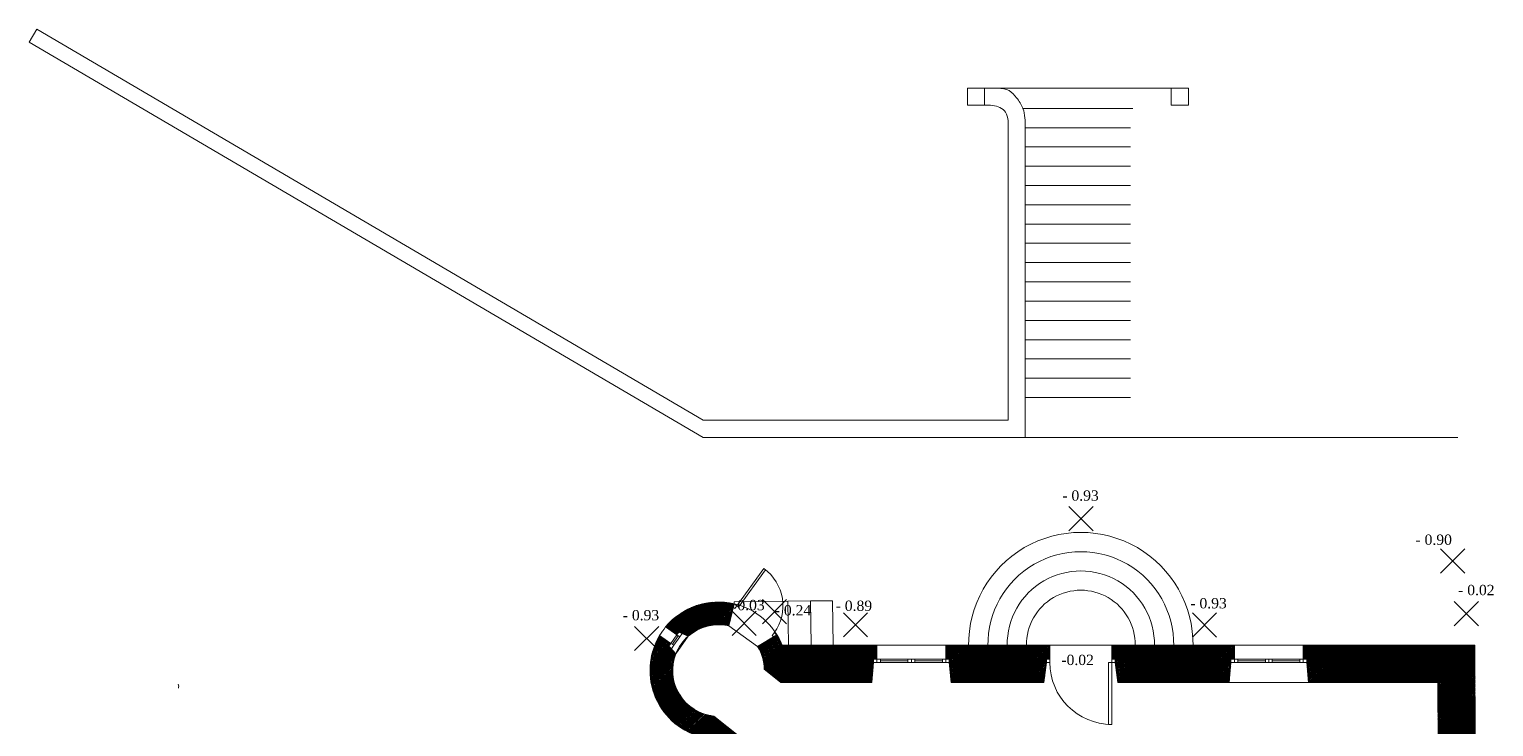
# Model space of a CAD drawing. Header units: millimetres. Extents: x -17502 to -16646, y 1856 to 2034.
# Drawn here: x -17439.43 to -17418.16, y 2020.37 to 2030.5 of the extents above; entities that cross this region are included whole.
import ezdxf
from ezdxf.enums import TextEntityAlignment as Align

# ---------------------------------------------------------------- set-up
doc = ezdxf.new("R2010")
doc.units = ezdxf.units.MM
doc.layers.get('0').update_dxf_attribs({"lineweight": 9})
doc.layers.add('CALQUE_DE_PORTE', color=7, linetype='Continuous')
doc.layers.add('cartouche', color=7, linetype='Continuous')
doc.styles.get("Standard").update_dxf_attribs({"font": 'times.ttf'})

msp = doc.modelspace()

# ---------------------------------------------------------------- hatches: boundary and pattern name
at = {"lineweight": 9}
h = msp.add_hatch(dxfattribs=at)
h.set_pattern_fill('ANSI31', color=256, scale=0.0045, angle=358, style=0)
h.set_pattern_definition([(43.00000000000001, (2697.647914, 3561.128666), (-0.009744051569392946, 0.0104492160118839), [])])
edge = h.paths.add_edge_path()
edge.add_line((-17427.11518912198, 2021.551852455807), (-17428.49184985288, 2021.551852455807))
edge.add_arc((-17429.41695567359, 2021.185513513641), 0.9950000000245928, 21.60340710408583, 31.40458166815075)
edge.add_line((-17428.56771408732, 2021.703986008762), (-17428.84937210085, 2021.532030306859))
edge.add_arc((-17429.41695567357, 2021.185513513647), 0.6649999999994256, 1.8064176090329056, 31.404581668121693, ccw=False)
edge.add_line((-17428.75228615474, 2021.20647611714), (-17428.51018912198, 2021.011852455807))
edge.add_line((-17428.51018912198, 2021.011852455807), (-17427.19018912198, 2021.01185245581))
edge.add_line((-17427.19018912198, 2021.01185245581), (-17427.16518912198, 2021.3018524558))
edge.add_line((-17427.16518912198, 2021.3018524558), (-17427.16518912198, 2021.351852455799))
edge.add_line((-17427.16518912198, 2021.351852455799), (-17427.11518912198, 2021.351852455803))
edge.add_line((-17427.11518912198, 2021.351852455803), (-17427.11518912198, 2021.551852455807))
edge = h.paths.add_edge_path()
edge.add_arc((-17429.41695567356, 2021.185513513638), 0.9950000000001757, 76.75938742456812, 140.5539490024946)
edge.add_line((-17430.18531772242, 2021.817688142892), (-17430.02173430496, 2021.702620921104))
edge.add_line((-17430.02173430496, 2021.702620921104), (-17429.99296749951, 2021.743516775471))
edge.add_line((-17429.99296749951, 2021.743516775471), (-17429.85544977374, 2021.685461435037))
edge.add_arc((-17429.41695567356, 2021.185513513648), 0.6649999999958243, 76.75938742415087, 131.2533386746068, ccw=False)
edge.add_line((-17429.26464346976, 2021.832835684262), (-17429.18905997014, 2022.154063227573))
edge = h.paths.add_edge_path()
edge.add_line((-17429.13047395026, 2020.240265304662), (-17429.48319536873, 2020.523820758072))
edge.add_arc((-17429.41695567357, 2021.185513513647), 0.6649999999969108, 158.5003143067651, 264.2833696857845, ccw=False)
edge.add_line((-17430.03568469325, 2021.429233435266), (-17430.13680152674, 2021.539037503638))
edge.add_line((-17430.13680152674, 2021.539037503638), (-17430.1080347213, 2021.579933358004))
edge.add_line((-17430.1080347213, 2021.579933358004), (-17430.27161813876, 2021.695000579794))
edge.add_arc((-17429.41695567356, 2021.185513513639), 0.9949999999978777, 149.1997039820875, 257.6506011935051)
edge.add_line((-17429.62975899828, 2020.213536278829), (-17429.58688545794, 2018.917577863057))
edge.add_line((-17429.58688545794, 2018.917577863057), (-17429.38699481334, 2018.924190744698))
edge.add_line((-17429.38699481334, 2018.924190744698), (-17429.38864803374, 2018.974163405848))
edge.add_line((-17429.38864803374, 2018.974163405848), (-17429.33867537258, 2018.975816626257))
edge.add_line((-17429.33867537258, 2018.975816626257), (-17429.06620472281, 2019.039747765996))
edge.add_line((-17429.06620472281, 2019.039747765995), (-17429.13047395026, 2020.240265304662))
h.paths.add_polyline_path([(-17429.30230452357, 2017.876418080987), (-17429.35227718472, 2017.874764860577), (-17429.35393040514, 2017.924737521726), (-17429.55382104974, 2017.918124640085), (-17429.49142775126, 2016.032133429183), (-17429.29153710666, 2016.038746310823), (-17429.29319032707, 2016.088718971973), (-17429.24321766591, 2016.090372192383), (-17428.96631273187, 2016.155343770229), (-17428.99285735648, 2017.753582681847), (-17428.99865347147, 2017.826066556407)])
h.paths.add_polyline_path([(-17429.20684681689, 2014.990973647113), (-17429.25681947805, 2014.989320426702), (-17429.25850112367, 2015.039292147475), (-17429.45836334306, 2015.032680206212), (-17429.38812476454, 2012.909546071906), (-17429.18049056075, 2012.913872034008), (-17429.18153206148, 2012.963861185594), (-17429.1315429099, 2012.964902686325), (-17428.67473772014, 2013.0394341161), (-17428.68098672456, 2013.339369025619), (-17428.40104747569, 2013.345201429746), (-17428.4045885782, 2013.515164545121), (-17428.83449528183, 2013.50620763879), (-17428.8449102892, 2014.006099154641), (-17428.41500358557, 2014.015056060994), (-17428.41854468807, 2014.18501917638), (-17428.69848393695, 2014.179186772263), (-17428.70181673931, 2014.339152057323), (-17428.71369339767, 2014.909198773162)])
h.paths.add_polyline_path([(-17429.11633699916, 2012.235061073216), (-17429.16632615074, 2012.234019572474), (-17429.16736765148, 2012.284008724061), (-17429.36729262715, 2012.27984338012), (-17429.23700045597, 2008.341441409566), (-17423.21486375999, 2008.435806452677), (-17423.1976099814, 2009.745692824518), (-17423.40759176618, 2009.748458697408), (-17423.40825030735, 2009.698463034364), (-17423.4582459704, 2009.699121575521), (-17423.45969476096, 2009.589131116807), (-17423.80966440232, 2009.593740904953), (-17423.8175673877, 2008.993755643451), (-17424.95501016416, 2008.975932262469), (-17425.11499052463, 2008.973425419076), (-17426.5348162238, 2008.951177183927), (-17426.69479658427, 2008.94867034053), (-17428.58229629771, 2008.919093796385), (-17428.6480752416, 2011.759708971613), (-17428.64932498281, 2011.819693089698), (-17428.65682390745, 2012.179620708872)])
h.paths.add_polyline_path([(-17423.72474237475, 2013.003904440566), (-17423.74056035229, 2011.803022378647), (-17423.37059244574, 2011.798149174012), (-17423.3712509869, 2011.748153510968), (-17423.17126833471, 2011.745519346298), (-17423.15327717133, 2013.111387096268), (-17423.35325982352, 2013.114021260934), (-17423.35391836469, 2013.064025597893), (-17423.40391402773, 2013.064684139061)])
h.paths.add_polyline_path([(-17423.43336380743, 2010.828891852032), (-17423.79372770607, 2010.803635950665), (-17423.79767895307, 2010.503661972404), (-17423.44770931174, 2010.499052184229), (-17423.44915810231, 2010.389061725515), (-17423.39916243926, 2010.388403184347), (-17423.39982098043, 2010.338407521306), (-17423.18983919563, 2010.335641648397), (-17423.18272695102, 2010.875594809243), (-17423.38270960321, 2010.87822897392), (-17423.38336814438, 2010.828233310868)])
edge = h.paths.add_edge_path()
edge.add_line((-17423.6764372417, 2016.671172753787), (-17423.70696176324, 2014.353787342813))
edge.add_line((-17423.70696176324, 2014.353787342813), (-17423.38784562329, 2014.284578317404))
edge.add_line((-17423.38784562329, 2014.284578317404), (-17423.33784996024, 2014.283919776247))
edge.add_line((-17423.33784996024, 2014.283919776247), (-17423.33850850141, 2014.233924113202))
edge.add_line((-17423.33850850141, 2014.233924113202), (-17423.13852584918, 2014.23128994854))
edge.add_line((-17423.13852584918, 2014.23128994854), (-17423.11043299823, 2016.364065817891))
edge.add_arc((-17423.04524890667, 2017.614092337215), 1.251724915787813, 267.0149484309076, 361.171484321686)
edge.add_line((-17421.79378562325, 2017.639683645316), (-17418.41595834088, 2017.655540590763))
edge.add_line((-17418.41595834088, 2017.655540590763), (-17418.42156139586, 2019.069008982168))
edge.add_line((-17418.42156139586, 2019.069008982168), (-17418.62155982451, 2019.06821617902))
edge.add_line((-17418.62155982451, 2019.06821617902), (-17418.62136162372, 2019.018216571853))
edge.add_line((-17418.62136162372, 2019.018216571853), (-17418.67136123088, 2019.018018371075))
edge.add_line((-17418.67136123088, 2019.018018371075), (-17418.96125985204, 2018.99186900298))
edge.add_line((-17418.96125985204, 2018.99186900298), (-17418.9577715155, 2018.111875240359))
edge.add_line((-17418.9577715155, 2018.111875240359), (-17423.65773467255, 2018.091049584345))
edge.add_line((-17423.65773467255, 2018.091049584345), (-17423.66669083242, 2017.411108566898))
edge.add_line((-17423.66669083242, 2017.411108566898), (-17423.09674027368, 2017.403601197572))
edge.add_line((-17423.09674027368, 2017.403601197572), (-17423.09371098431, 2017.633581247591))
edge.add_line((-17423.09371098431, 2017.633581247591), (-17422.09372200293, 2017.638275617489))
edge.add_arc((-17423.04635934226, 2017.614695676742), 0.9529291232337874, -93.61761732497752, 1.417911325996215, ccw=False)
edge.add_line((-17423.10648668293, 2016.663665384475), (-17423.6764372417, 2016.671172753787))
h.paths.add_polyline_path([(-17420.92426716116, 2021.551852455805), (-17418.4314035038, 2021.551852455805), (-17418.42552541157, 2020.069001125418), (-17418.62552384024, 2020.068208322262), (-17418.62572204103, 2020.118207929429), (-17418.67572164817, 2020.118009728644), (-17418.96581847014, 2020.141859967606), (-17418.96926716115, 2021.011852455804), (-17419.12162095886, 2021.011852455808), (-17420.11162095885, 2021.011852455804), (-17420.84926716115, 2021.011852455804), (-17420.87426716117, 2021.301852455918), (-17420.87426716115, 2021.351852455801), (-17420.92426716115, 2021.351852455935)])
h.paths.add_polyline_path([(-17423.70471905553, 2021.551852455805), (-17423.70471905553, 2021.351852455804), (-17423.65471905554, 2021.351852455801), (-17423.65471905554, 2021.301852455794), (-17423.61926195681, 2021.011852455804), (-17423.55925675201, 2021.011852455808), (-17421.99926716115, 2021.011852455808), (-17421.97426716115, 2021.301852455794), (-17421.97426716115, 2021.351852455797), (-17421.92426716115, 2021.351852455801), (-17421.92426716115, 2021.551852455809)])
h.paths.add_polyline_path([(-17426.11518912199, 2021.551852455809), (-17426.11518912198, 2021.351852455808), (-17426.06518912198, 2021.351852455804), (-17426.06518912198, 2021.301852455802), (-17426.04018912198, 2021.011852455808), (-17424.69017615426, 2021.011852455808), (-17424.65471905553, 2021.301852455798), (-17424.65471905553, 2021.351852455801), (-17424.60471905553, 2021.351852455804), (-17424.60471905553, 2021.551852455805)])

# ---------------------------------------------------------------- linework, layer by layer
for p, q in [((-17439.31807103803, 2030.501733982352), (-17439.42720163822, 2030.315778981711)), ((-17429.63973727091, 2024.821852455798), (-17439.31807103803, 2030.501733982352)), ((-17439.42720163822, 2030.315778981711), (-17429.63973727091, 2024.571852455798)), ((-17424.1964035038, 2029.647400302887), (-17425.5514035038, 2029.647400302887)), ((-17425.5514035038, 2029.647400302887), (-17422.5914035038, 2029.647400302887)), ((-17425.36033544068, 2029.647400302887), (-17425.5514035038, 2029.647400302887)), ((-17425.5514035038, 2029.647400302887), (-17425.5514035038, 2029.397400302887)), ((-17424.9614035038, 2029.647400302887), (-17423.4314035038, 2029.647400302887)), ((-17423.39739223459, 2029.351852455659), (-17424.99541477302, 2029.351852455659)), ((-17423.4314035038, 2029.351852455666), (-17424.9614035038, 2029.351852455659)), ((-17425.2114035038, 2029.173583058217), (-17425.2114035038, 2024.821852455798)), ((-17423.4314035038, 2029.071852455675), (-17424.9614035038, 2029.071852455671)), ((-17424.9614035038, 2029.071852455678), (-17423.4314035038, 2029.071852455675)), ((-17424.9614035038, 2024.571852455798), (-17424.9614035038, 2029.071852455649)), ((-17423.4314035038, 2028.791852455683), (-17424.9614035038, 2028.791852455679)), ((-17424.9614035038, 2028.791852455687), (-17423.4314035038, 2028.791852455683)), ((-17423.4314035038, 2028.511852455691), (-17424.9614035038, 2028.511852455688)), ((-17424.9614035038, 2028.511852455695), (-17423.4314035038, 2028.511852455691)), ((-17423.4314035038, 2028.2318524557), (-17424.9614035038, 2028.231852455696)), ((-17424.9614035038, 2028.231852455704), (-17423.4314035038, 2028.2318524557)), ((-17423.4314035038, 2027.951852455708), (-17424.9614035038, 2027.951852455705)), ((-17424.9614035038, 2027.951852455712), (-17423.4314035038, 2027.951852455708)), ((-17424.9614035038, 2027.67185245572), (-17423.4314035038, 2027.671852455717)), ((-17423.4314035038, 2027.391852455725), (-17424.9614035038, 2027.391852455722)), ((-17423.4314035038, 2027.111852455734), (-17424.9614035038, 2027.11185245573)), ((-17424.9614035038, 2027.111852455737), (-17423.4314035038, 2027.111852455734)), ((-17423.4314035038, 2026.831852455742), (-17424.9614035038, 2026.831852455738)), ((-17424.9614035038, 2026.831852455746), (-17423.4314035038, 2026.831852455742)), ((-17423.4314035038, 2026.551852455751), (-17424.9614035038, 2026.551852455747)), ((-17424.9614035038, 2026.551852455754), (-17423.4314035038, 2026.551852455751)), ((-17423.4314035038, 2026.271852455759), (-17424.9614035038, 2026.271852455755)), ((-17424.9614035038, 2026.271852455763), (-17423.4314035038, 2026.271852455759)), ((-17423.4314035038, 2025.991852455767), (-17424.9614035038, 2025.991852455767)), ((-17424.9614035038, 2025.991852455775), (-17423.4314035038, 2025.991852455767)), ((-17423.4314035038, 2025.71185245578), (-17424.9614035038, 2025.711852455776)), ((-17424.9614035038, 2025.711852455783), (-17423.4314035038, 2025.71185245578)), ((-17424.9614035038, 2025.431852455792), (-17423.4314035038, 2025.431852455788)), ((-17423.4314035038, 2025.431852455788), (-17424.9614035038, 2025.431852455792)), ((-17424.9614035038, 2025.151852455793), (-17423.4314035038, 2025.151852455796)), ((-17425.2114035038, 2024.821852455798), (-17429.63973727091, 2024.821852455798)), ((-17418.6814035038, 2024.571852455798), (-17429.63973727092, 2024.571852455802)), ((-17429.63973727091, 2024.571852455798), (-17425.2114035038, 2024.571852455798)), ((-17425.2114035038, 2024.571852455798), (-17424.9614035038, 2024.571852455798))]:
    msp.add_line(p, q, dxfattribs=at)
for points in [[(-17425.5514035038, 2029.647400302887), (-17425.8014035038, 2029.647400302887), (-17425.8014035038, 2029.397400302887), (-17425.5514035038, 2029.397400302887), (-17425.5514035038, 2029.647400302887)], [(-17422.8414035038, 2029.647400302887), (-17422.5914035038, 2029.647400302887), (-17422.5914035038, 2029.397400302887), (-17422.8414035038, 2029.397400302887), (-17422.8414035038, 2029.647400302887)], [(-17425.2114035038, 2029.188115316398), (-17425.2114035038, 2024.821852455798), (-17429.63973727091, 2024.821852455798)], [(-17430.03568469326, 2021.429233435278), (-17429.8554497738, 2021.685461434993)], [(-17428.84937210085, 2021.532030306861), (-17429.26464346977, 2021.832835684267)], [(-17427.11518912199, 2021.551852455809), (-17426.11518912199, 2021.55185245582)], [(-17424.60471905553, 2021.551852455805), (-17423.70471905553, 2021.551852455805)], [(-17421.92426716115, 2021.551852455809), (-17420.92426716116, 2021.551852455809)], [(-17420.92426716116, 2021.351852455804), (-17421.92426716115, 2021.351852455801)], [(-17421.99926716115, 2021.011852455808), (-17420.84926716115, 2021.011852455804)]]:
    msp.add_lwpolyline(points, dxfattribs=at)
at = {"color": 1, "lineweight": 9}
for points in [[(-17423.97522743562, 2023.214281803199), (-17424.32720955846, 2023.566263926039)], [(-17423.97522743562, 2023.566263926039), (-17424.32720955846, 2023.214281803199)], [(-17418.57776057856, 2022.60044943197), (-17418.9297427014, 2022.95243155481)], [(-17418.57776057856, 2022.95243155481), (-17418.9297427014, 2022.60044943197)], [(-17428.42751285935, 2021.864940859762), (-17428.77949498219, 2022.216922982602)], [(-17428.42751285935, 2022.216922982602), (-17428.77949498219, 2021.864940859762)], [(-17418.37967998711, 2021.836236008711), (-17418.73166210995, 2022.188218131551)], [(-17418.37967998711, 2022.188218131551), (-17418.73166210995, 2021.836236008711)], [(-17428.86820778633, 2021.694841193441), (-17429.22018990917, 2022.046823316281)], [(-17428.86820778633, 2022.046823316281), (-17429.22018990917, 2021.694841193441)], [(-17427.25083619776, 2021.673419027151), (-17427.6028183206, 2022.025401149991)], [(-17427.25083619776, 2022.025401149991), (-17427.6028183206, 2021.673419027151)], [(-17422.18241467504, 2021.66984156797), (-17422.53439679788, 2022.02182369081)], [(-17422.18241467504, 2022.02182369081), (-17422.53439679788, 2021.66984156797)], [(-17430.28400593012, 2021.474899397328), (-17430.63598805296, 2021.826881520169)], [(-17430.28400593012, 2021.826881520169), (-17430.63598805296, 2021.474899397328)]]:
    msp.add_lwpolyline(points, dxfattribs=at)
at = {"lineweight": 9}
for points in [[(-17429.18905997014, 2022.154063227573, 0.2857755364208138), (-17430.18531772242, 2021.817688142892), (-17430.02173430496, 2021.702620921104), (-17429.99296749951, 2021.743516775471), (-17429.85544977374, 2021.685461435037, -0.2423594366099852), (-17429.26464346976, 2021.832835684262)], [(-17429.18938103632, 2022.183091457921), (-17429.18905997014, 2022.154063227574, -0.2454199080931272), (-17428.49184985289, 2021.551852455809), (-17428.40235152069, 2021.551852455805), (-17428.40942874229, 2022.191718105134)], [(-17429.13047395026, 2020.240265304662), (-17429.48319536873, 2020.523820758072, -0.4974002566369238), (-17430.03568469325, 2021.429233435266), (-17430.13680152674, 2021.539037503638), (-17430.1080347213, 2021.579933358004), (-17430.27161813876, 2021.695000579794, 0.5120061212006136), (-17429.62975899828, 2020.213536278829), (-17429.58688545794, 2018.917577863057), (-17429.38699481334, 2018.924190744698), (-17429.38699481334, 2018.924190744698), (-17429.38864803374, 2018.974163405848), (-17429.33867537258, 2018.975816626257), (-17429.06620472281, 2019.039747765996), (-17429.06620472281, 2019.039747765995)], [(-17429.85544977374, 2021.685461435037), (-17429.99296749951, 2021.743516775471), (-17430.02173430496, 2021.702620921104), (-17430.18531772242, 2021.817688142892, 0.03774212819924598), (-17430.27161813876, 2021.695000579794), (-17430.1080347213, 2021.579933358004), (-17430.13680152674, 2021.539037503638), (-17430.03568469325, 2021.429233435266, -0.1194506700611225)], [(-17427.11518912198, 2021.551852455807), (-17428.49184985288, 2021.551852455807, 0.04279178221722474), (-17428.56771408732, 2021.703986008762), (-17428.84937210085, 2021.532030306859, -0.1298691777953873), (-17428.75228615474, 2021.20647611714), (-17428.51018912198, 2021.011852455807), (-17427.19018912198, 2021.01185245581), (-17427.16518912198, 2021.3018524558), (-17427.16518912198, 2021.351852455799), (-17427.11518912198, 2021.351852455803)]]:
    msp.add_lwpolyline(points, format="xyb", close=True, dxfattribs=at)
for points in [[(-17428.40942874229, 2022.191718105134), (-17428.40235152069, 2021.551852455805), (-17428.07233133616, 2021.551852455809), (-17428.07944892559, 2022.195367840496)], [(-17428.07944892559, 2022.195367840496), (-17428.07233133616, 2021.551852455809), (-17427.75231176328, 2021.551852455809), (-17427.75946849727, 2022.198906977812)], [(-17426.11518912199, 2021.551852455809), (-17426.11518912198, 2021.351852455808), (-17426.06518912198, 2021.351852455804), (-17426.06518912198, 2021.301852455802), (-17426.04018912198, 2021.011852455808), (-17424.69017615426, 2021.011852455808), (-17424.65471905553, 2021.301852455798), (-17424.65471905553, 2021.351852455801), (-17424.60471905553, 2021.351852455804), (-17424.60471905553, 2021.551852455805)], [(-17423.70471905553, 2021.551852455805), (-17423.70471905553, 2021.351852455804), (-17423.65471905554, 2021.351852455801), (-17423.65471905554, 2021.301852455794), (-17423.61926195681, 2021.011852455804), (-17423.55925675201, 2021.011852455808), (-17421.99926716115, 2021.011852455808), (-17421.97426716115, 2021.301852455794), (-17421.97426716115, 2021.351852455797), (-17421.92426716115, 2021.351852455801), (-17421.92426716115, 2021.551852455809)], [(-17420.92426716116, 2021.551852455805), (-17418.4314035038, 2021.551852455805), (-17418.42552541157, 2020.069001125418), (-17418.62552384024, 2020.068208322262), (-17418.62572204103, 2020.118207929429), (-17418.67572164817, 2020.118009728644), (-17418.96581847014, 2020.141859967606), (-17418.96926716115, 2021.011852455804), (-17419.12162095886, 2021.011852455808), (-17419.12162095886, 2021.011852455808), (-17419.12162095886, 2021.011852455808), (-17419.12162095886, 2021.011852455808), (-17420.11162095885, 2021.011852455804), (-17420.11162095885, 2021.011852455804), (-17420.11162095885, 2021.011852455804), (-17420.11162095885, 2021.011852455804), (-17420.84926716115, 2021.011852455804), (-17420.87426716117, 2021.301852455918), (-17420.87426716115, 2021.351852455801), (-17420.92426716115, 2021.351852455935)]]:
    msp.add_lwpolyline(points, close=True, dxfattribs=at)
for centre, radius, start, end in [((-17424.15471905553, 2021.561789955808), 1.630062500000452, 359.2793078731109, 180.7206921268891), ((-17424.15471905553, 2021.561789955808), 1.350062500000452, 359.2793078731109, 180.7206921268891), ((-17424.15471905553, 2021.561789955808), 1.070062500000452, 359.2793078731109, 180.7206921268891), ((-17424.15471905553, 2021.561789955808), 0.7900625000004523, 359.2793078731109, 180.7206921268891), ((-17437.36938719625, 2020.953731644625), 0.1120385499377841, 345.9221587744329, 17.86743402214595)]:
    msp.add_arc(centre, radius, start, end, dxfattribs=at)
for points, knots in [([(-17424.9954147731, 2029.35185245563), (-17424.99560347027, 2029.352349892745), (-17425.01672340684, 2029.407671423329), (-17425.07930743097, 2029.499944955739), (-17425.19256361483, 2029.631256459494), (-17425.30211359509, 2029.641797905983), (-17425.36033544068, 2029.647400302887)], [0.2819768774241048, 0.2819768774241048, 0.2819768774241048, 0.2819768774241048, 0.283607329470882, 0.4634381623133154, 0.6118594269062286, 0.7802146574937731, 0.7802146574937731, 0.7802146574937731, 0.7802146574937731]), ([(-17425.2114035038, 2029.173583058217), (-17425.21700500183, 2029.21802020103), (-17425.22904103731, 2029.298510012372), (-17425.36017537175, 2029.399974055529), (-17425.47421467426, 2029.398439192677), (-17425.5514035038, 2029.397400302887)], [0.0080749516116866, 0.0080749516116866, 0.0080749516116866, 0.0080749516116866, 0.1370466672985986, 0.244343304915699, 0.4690921670375043, 0.4690921670375043, 0.4690921670375043, 0.4690921670375043])]:
    msp.add_open_spline(points, degree=3, knots=knots, dxfattribs=at)
msp.add_open_spline([(-17424.9614035038, 2029.071852455649), (-17424.96209211781, 2029.168838076747), (-17424.96278073181, 2029.265823697848), (-17424.9954147731, 2029.35185245563)], degree=3, dxfattribs=at)
at = {"layer": 'CALQUE_DE_PORTE', "color": 15, "linetype": 'Continuous', "lineweight": 9}
for points in [[(-17429.14856710873, 2022.124731876156), (-17428.75715259275, 2022.665092036164), (-17428.73285687591, 2022.647493225315), (-17429.12427139189, 2022.107133065307)], [(-17429.21839132156, 2022.11357036615), (-17429.17789846016, 2022.084239014732), (-17429.14856710873, 2022.124731876155), (-17429.18905997013, 2022.154063227573)], [(-17430.06713886693, 2021.551166552561), (-17429.98083845059, 2021.673854115658), (-17430.02173430496, 2021.702620921109), (-17430.1080347213, 2021.579933358013)], [(-17429.99296749951, 2021.743516775472), (-17430.02173430496, 2021.702620921106), (-17429.98083845059, 2021.673854115658), (-17429.94583346407, 2021.723618377224)], [(-17428.63753830016, 2021.692824498749), (-17428.59704543876, 2021.663493147331), (-17428.56771408732, 2021.703986008754), (-17428.60820694872, 2021.733317360172)], [(-17430.1080347213, 2021.579933358006), (-17430.13680152675, 2021.539037503639), (-17430.10214385344, 2021.50140229101), (-17430.06713886694, 2021.551166552561)], [(-17427.16518912198, 2021.351852455801), (-17426.06518912198, 2021.351852455808), (-17426.06518912198, 2021.301852455805), (-17427.16518912198, 2021.301852455798)], [(-17427.16518912198, 2021.301852455827), (-17427.11518912199, 2021.301852455831), (-17427.11518912199, 2021.351852455804), (-17427.16518912198, 2021.351852455801)], [(-17427.11518912199, 2021.301852455831), (-17427.06518912198, 2021.301852455827), (-17427.06518912199, 2021.351852455804), (-17427.11518912199, 2021.351852455804)], [(-17426.61518912198, 2021.301852455791), (-17426.66518912198, 2021.301852455791), (-17426.66518912198, 2021.351852455797), (-17426.61518912199, 2021.351852455797)], [(-17426.56518912198, 2021.301852455783), (-17426.61518912198, 2021.30185245578), (-17426.61518912199, 2021.351852455786), (-17426.56518912198, 2021.35185245579)], [(-17426.11518912198, 2021.30185245582), (-17426.16518912198, 2021.30185245582), (-17426.16518912198, 2021.351852455826), (-17426.11518912198, 2021.35185245583)], [(-17426.06518912198, 2021.301852455809), (-17426.11518912198, 2021.301852455809), (-17426.11518912198, 2021.351852455819), (-17426.06518912198, 2021.351852455815)], [(-17424.60471905553, 2021.351852455804), (-17424.60471905553, 2021.301852455798), (-17424.65471905553, 2021.301852455798), (-17424.65471905553, 2021.351852455804)], [(-17423.70471905553, 2020.401852455804), (-17423.75471905554, 2020.401852455804), (-17423.75471905554, 2021.301852455798), (-17423.70471905553, 2021.301852455798)], [(-17423.65471905554, 2021.351852455804), (-17423.65471905554, 2021.301852455798), (-17423.70471905553, 2021.301852455798), (-17423.70471905553, 2021.351852455804)], [(-17421.97426716115, 2021.351852455906), (-17420.87426716115, 2021.351852455917), (-17420.87426716115, 2021.301852455914), (-17421.97426716115, 2021.301852455903)], [(-17421.97426716115, 2021.301852455932), (-17421.92426716115, 2021.301852455932), (-17421.92426716115, 2021.35185245591), (-17421.97426716115, 2021.351852455906)], [(-17421.92426716115, 2021.301852455932), (-17421.87426716115, 2021.301852455936), (-17421.87426716115, 2021.35185245591), (-17421.92426716115, 2021.35185245591)], [(-17421.42426716115, 2021.3018524559), (-17421.47426716115, 2021.301852455896), (-17421.47426716115, 2021.351852455906), (-17421.42426716115, 2021.351852455906)], [(-17421.37426716115, 2021.301852455885), (-17421.42426716115, 2021.301852455889), (-17421.42426716115, 2021.351852455895), (-17421.37426716115, 2021.351852455899)], [(-17420.92426716115, 2021.301852455925), (-17420.97426716115, 2021.301852455925), (-17420.97426716115, 2021.351852455932), (-17420.92426716115, 2021.351852455935)], [(-17420.87426716115, 2021.301852455918), (-17420.92426716115, 2021.301852455914), (-17420.92426716115, 2021.351852455924), (-17420.87426716115, 2021.351852455924)]]:
    msp.add_lwpolyline(points, close=True, dxfattribs=at)
for points in [[(-17430.08758679412, 2021.565549955284), (-17430.00128637777, 2021.68823751838)], [(-17427.11518912199, 2021.351852455804), (-17426.11518912198, 2021.351852455815)], [(-17427.06518912199, 2021.326852455818), (-17426.66518912198, 2021.326852455818)], [(-17426.56518912198, 2021.326852455821), (-17426.16518912198, 2021.326852455828)], [(-17421.92426716115, 2021.35185245591), (-17420.92426716115, 2021.351852455921)], [(-17421.87426716115, 2021.326852455923), (-17421.47426716115, 2021.326852455927)], [(-17421.37426716115, 2021.32685245593), (-17420.97426716115, 2021.32685245593)]]:
    msp.add_lwpolyline(points, dxfattribs=at)
for centre, radius, start, end in [((-17429.14856710873, 2022.124731876155), 0.6672289156223183, 324.0819845456905, 54.0819845459621), ((-17423.70471905553, 2021.301852455798), 0.8999999999941792, 180, 270)]:
    msp.add_arc(centre, radius, start, end, dxfattribs=at)

# ---------------------------------------------------------------- texts
at = {"layer": 'cartouche', "color": 1}
for s, p in [('- 0.93', (-17423.89435141111, 2023.652287856489)), ('- 0.90', (-17418.76508461227, 2023.011109891903)), ('- 0.02', (-17418.14544452437, 2022.279794001743)), ('- 0.03', (-17428.74621355197, 2022.060762181804)), ('- 0.24', (-17428.07116358752, 2021.985470870203)), ('- 0.89', (-17427.18618720885, 2022.050826966565)), ('- 0.93', (-17422.03512800481, 2022.087884725048)), ('- 0.93', (-17430.27866402556, 2021.914322592073)), ('-0.02', (-17423.9650829091, 2021.264850755395))]:
    msp.add_text(s, height=0.15, dxfattribs=at).set_placement(p, align=Align.RIGHT)

doc.saveas('drawing.dxf')
